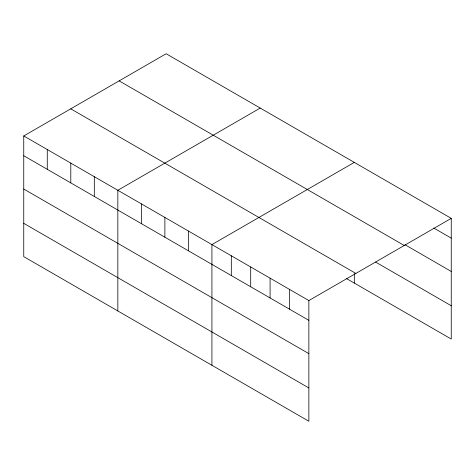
<?xml version="1.0" encoding="UTF-8"?>
<svg xmlns="http://www.w3.org/2000/svg" width="475" height="475" viewBox="0 0 475 475"><rect width="100%" height="100%" fill="white"/><g stroke="black" fill="none" stroke-linecap="round" stroke-linejoin="round"><path stroke-width="0.71" d="M23.75 135.957L308.863 300.562L308.863 421.254L23.75 256.642L23.75 135.957L166.137 53.746L451.25 218.357L451.25 339.043L346.685 278.677M260.223 108.068L117.836 190.273L117.836 310.965M354.314 162.391L211.921 244.595L211.921 365.287M308.863 300.562L451.25 218.357M433.74 228.024L451.25 238.129M404.967 244.714L451.25 271.433M119.148 80.875L404.261 245.486M375.577 262.052L451.25 305.746M70.739 108.828L355.852 273.434M23.75 155.735L308.863 320.34M23.75 189.032L308.863 353.643M23.75 223.345L308.863 387.95M354.314 273.665L354.314 283.076M289.471 289.37L289.471 309.148M270.085 278.178L270.085 297.956M250.699 266.98L250.699 286.757M231.313 255.787L231.313 275.565M188.403 231.016L188.403 250.794M164.878 217.437L164.878 237.215M141.36 203.858L141.36 223.636M94.317 176.694L94.317 196.472M70.793 163.115L70.793 182.893M47.274 149.536L47.274 169.314"/></g></svg>
